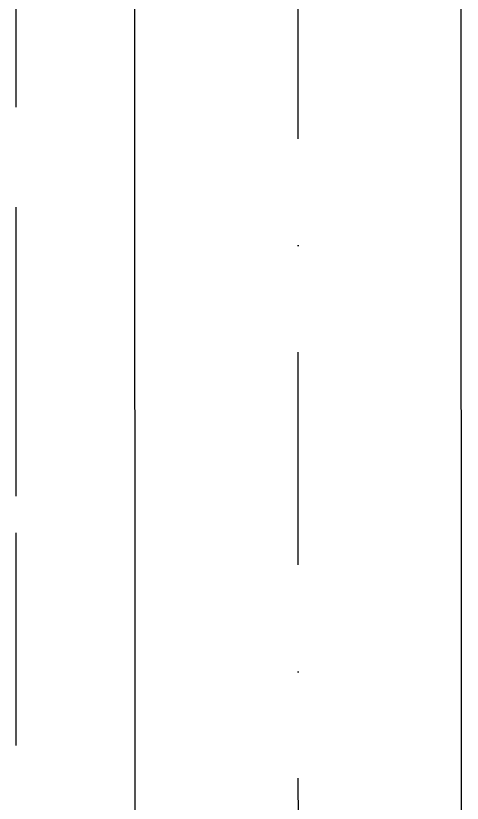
# Model space of a CAD drawing. Extents: x -437689 to -407696, y -55787 to -37037.
# Drawn here: x -423199.4 to -423042.1, y -49542 to -49264.5 of the extents above; entities that cross this region are included whole.
import ezdxf

# ---------------------------------------------------------------- set-up
doc = ezdxf.new("R2010")
doc.units = 0
doc.header["$LTSCALE"] = 150
doc.header["$MEASUREMENT"] = 0
doc.linetypes.add('DASHDOT', pattern=[1, 0.5, -0.25, 0, -0.25])
doc.linetypes.add('DASHED', pattern=[0.75, 0.5, -0.25])
for name, color, linetype in [('DR', 6, 'CONTINUOUS'), ('GRID', 252, 'DASHDOT'), ('WALL', 7, 'CONTINUOUS'), ('WASTE', 3, 'DASHED')]:
    doc.layers.add(name, color=color, linetype=linetype)

msp = doc.modelspace()

# ---------------------------------------------------------------- linework, layer by layer
at = {"layer": 'DR', "color": 3}
msp.add_line((-423199.45, -49331.91), (-423199.45, -49433.75), dxfattribs=at)
at = {"layer": 'GRID'}
msp.add_line((-423099.12, -51409.33), (-423100.94, -46799.75), dxfattribs=at)
at = {"layer": 'WALL'}
for p, q in [((-423042.08, -50231.3), (-423043.27, -47231.3)), ((-423157.35, -49548.85), (-423157.65, -48798.85))]:
    msp.add_line(p, q, dxfattribs=at)
at = {"layer": 'WASTE'}
msp.add_line((-423199.45, -48996.68), (-423199.45, -49779.66), dxfattribs=at)

doc.saveas('drawing.dxf')
